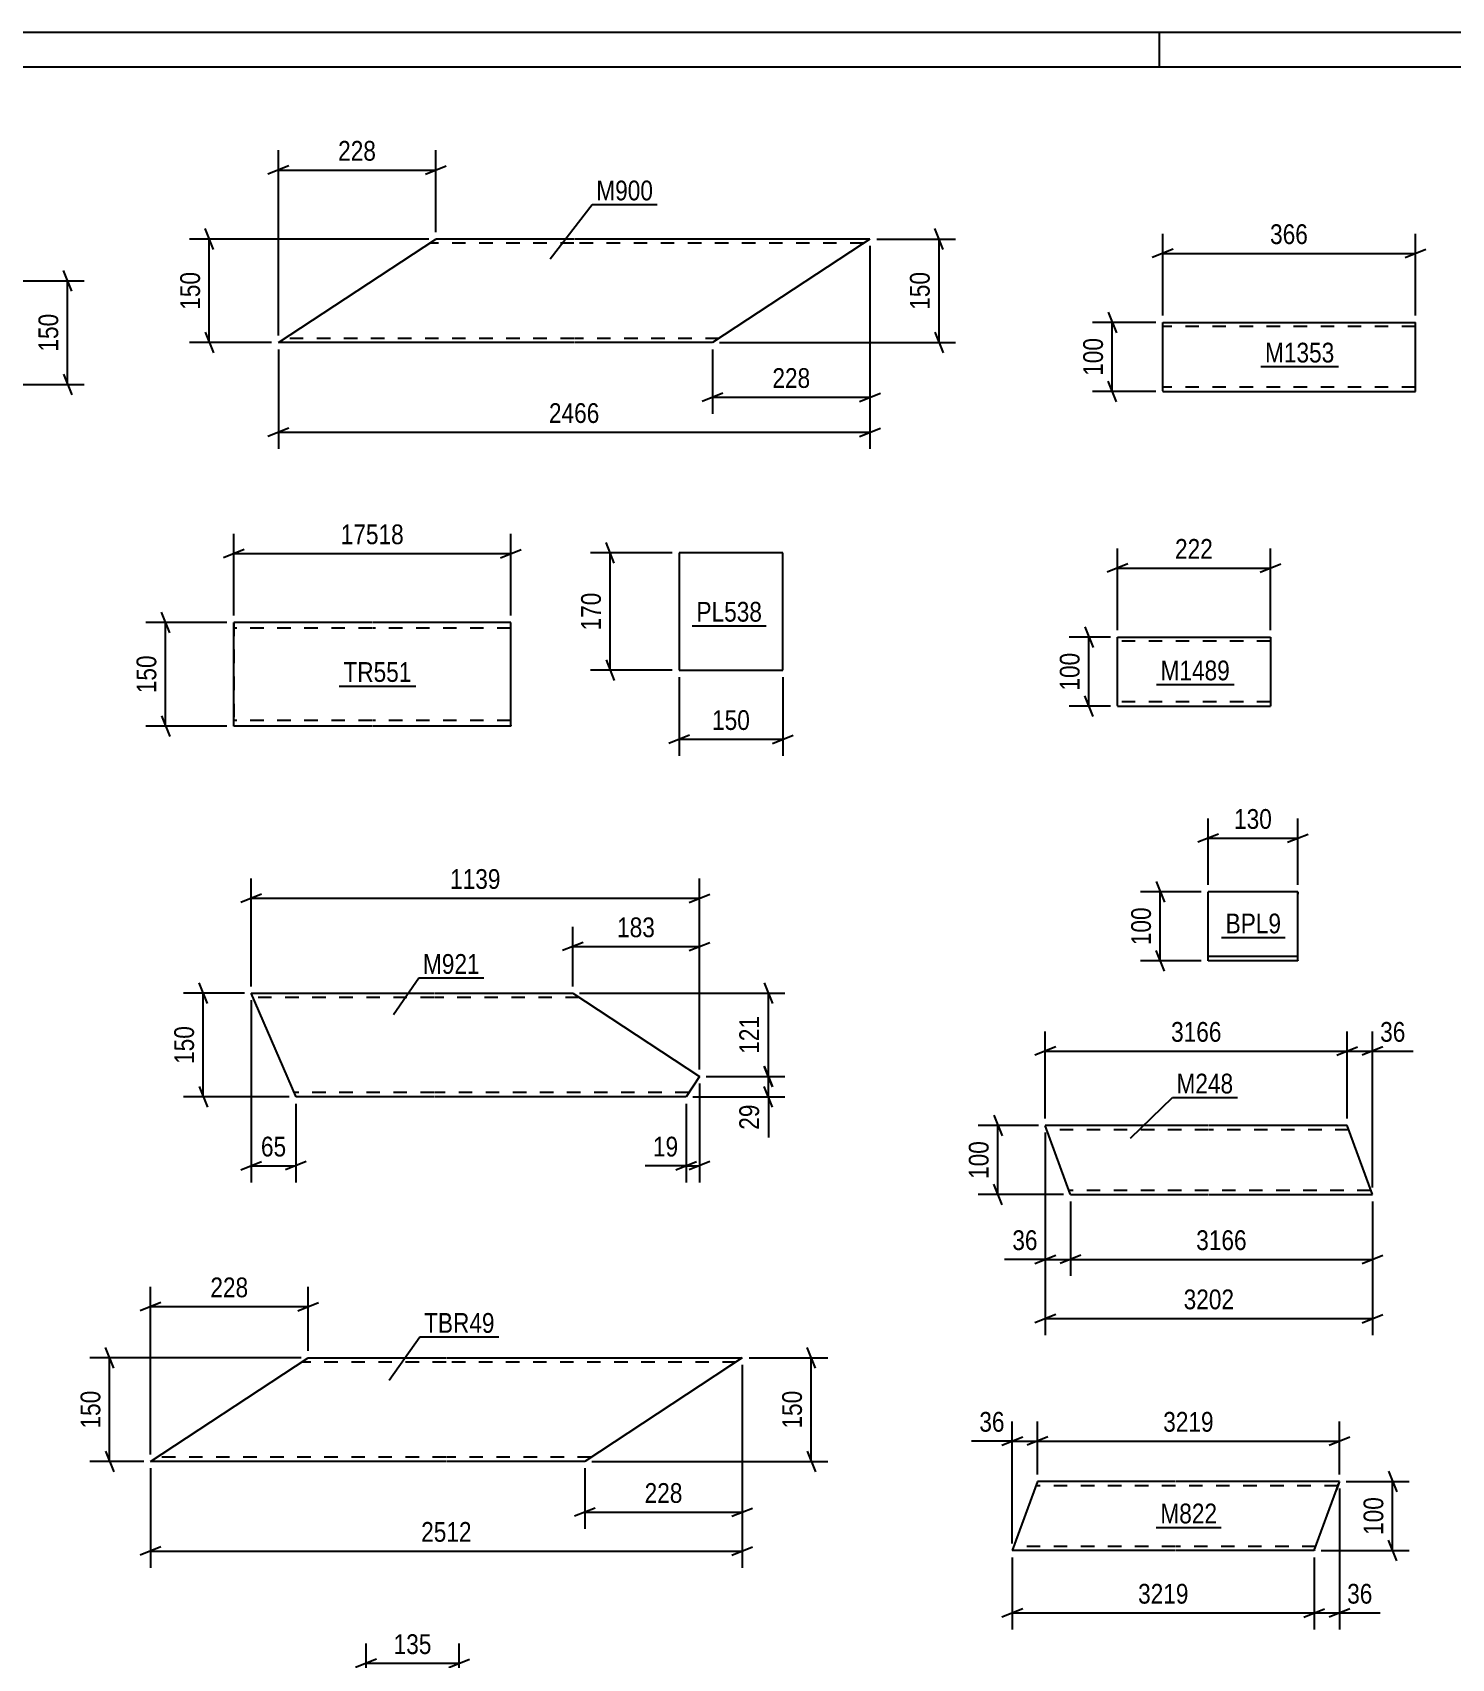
# Model space of a CAD drawing. Header units: millimetres. Extents: x 0 to 594, y 0 to 420.
# Drawn here: x 220.7 to 426.3, y 184.4 to 420 of the extents above; entities that cross this region are included whole.
import ezdxf

# ---------------------------------------------------------------- set-up
doc = ezdxf.new("R2010")
doc.units = ezdxf.units.MM
doc.linetypes.add('DXK_LINE_DOT2', pattern=[3.9198, 1.9599, -1.9599])
doc.styles.add('Arial Narrow', font='ARIALN.TTF', dxfattribs={"height": 0.2})

# ---------------------------------------------------------------- blocks, each defined once
blk = doc.blocks.new('Unknown-570384979-1132')
at = {"color": 5, "linetype": 'Continuous'}
for p, q in [((594, 420), (0, 420)), ((384, 415), (384, 420)), ((589, 415), (5, 415))]:
    blk.add_line(p, q, dxfattribs=at)
blk = doc.blocks.new('Part-570384979-22081 - 22080')
at = {"color": 2, "linetype": 'Continuous'}
for p, q in [((371.07, 251.72), (367.46, 261.63)), ((391.1, 261.63), (367.46, 261.63)), ((411.2, 261.63), (391.2, 261.63)), ((414.84, 251.63), (411.2, 261.63)), ((371.1, 251.63), (371.07, 251.72)), ((371.1, 251.63), (391.1, 251.63)), ((391.2, 251.63), (414.84, 251.63))]:
    blk.add_line(p, q, dxfattribs=at)
at = {"color": 7, "linetype": 'DXK_LINE_DOT2'}
for p, q in [((391.1, 261.03), (367.68, 261.03)), ((411.42, 261.03), (391.2, 261.03)), ((391.1, 252.23), (370.88, 252.23)), ((414.62, 252.23), (391.2, 252.23))]:
    blk.add_line(p, q, dxfattribs=at)
blk = doc.blocks.new('Part-570384979-17023 - 17022')
at = {"color": 2, "linetype": 'Continuous'}
for p, q in [((237.84, 212.97), (258.82, 226.77)), ((258.82, 226.77), (260.65, 227.97)), ((260.65, 227.97), (280.65, 227.97)), ((280.75, 227.97), (323.55, 227.97)), ((321.73, 226.77), (300.75, 212.97)), ((323.55, 227.97), (321.73, 226.77)), ((280.65, 212.97), (237.84, 212.97)), ((300.75, 212.97), (280.75, 212.97))]:
    blk.add_line(p, q, dxfattribs=at)
at = {"color": 7, "linetype": 'DXK_LINE_DOT2'}
for p, q in [((280.65, 227.37), (259.74, 227.37)), ((322.64, 227.37), (280.75, 227.37)), ((323.41, 227.88), (321.73, 226.77)), ((238.76, 213.57), (238.83, 213.61)), ((280.65, 213.57), (238.76, 213.57)), ((301.66, 213.57), (280.75, 213.57)), ((301.66, 213.57), (301.73, 213.61))]:
    blk.add_line(p, q, dxfattribs=at)
blk = doc.blocks.new('Part-570384979-22271 - 22270')
at = {"color": 2, "linetype": 'Continuous'}
for p, q in [((366.32, 210.05), (362.68, 200.05)), ((386.32, 210.05), (366.32, 210.05)), ((410.06, 210.05), (386.42, 210.05)), ((410.03, 209.96), (409.63, 208.85)), ((410.06, 210.05), (410.03, 209.96)), ((406.42, 200.05), (409.63, 208.85)), ((386.32, 200.05), (362.68, 200.05)), ((406.42, 200.05), (386.42, 200.05))]:
    blk.add_line(p, q, dxfattribs=at)
at = {"color": 7, "linetype": 'DXK_LINE_DOT2'}
for p, q in [((409.63, 208.85), (409.94, 209.7)), ((386.32, 209.45), (366.11, 209.45)), ((409.84, 209.45), (386.42, 209.45)), ((386.32, 200.65), (362.9, 200.65)), ((406.64, 200.65), (386.42, 200.65)), ((406.46, 200.14), (406.42, 200.05))]:
    blk.add_line(p, q, dxfattribs=at)
blk = doc.blocks.new('Part-570384979-17468 - 17467')
at = {"color": 2, "linetype": 'Continuous'}
for p, q in [((249.91, 319.51), (249.91, 334.51)), ((249.91, 334.51), (249.91, 334.51)), ((269.91, 334.51), (249.91, 334.51)), ((290.01, 334.51), (270.01, 334.51)), ((290.01, 319.51), (290.01, 334.51)), ((249.91, 319.51), (249.91, 319.51)), ((269.91, 319.51), (249.91, 319.51)), ((290.01, 319.51), (270.01, 319.51))]:
    blk.add_line(p, q, dxfattribs=at)
at = {"color": 7, "linetype": 'DXK_LINE_DOT2'}
for p, q in [((249.91, 334.51), (249.91, 319.51)), ((249.91, 334.51), (249.91, 334.51)), ((269.91, 333.71), (249.91, 333.71)), ((290.01, 333.71), (270.01, 333.71)), ((269.91, 320.31), (249.91, 320.31)), ((249.91, 319.51), (249.91, 319.51)), ((290.01, 320.31), (270.01, 320.31)), ((290.01, 319.63), (290.01, 319.51))]:
    blk.add_line(p, q, dxfattribs=at)
blk = doc.blocks.new('Part-570384979-17082 - 17081')
at = {"color": 2, "linetype": 'Continuous'}
for p, q in [((256.35, 375.08), (279.16, 390.08)), ((299.16, 390.08), (279.16, 390.08)), ((342.06, 390.08), (299.26, 390.08)), ((340.93, 389.34), (319.26, 375.08)), ((342.06, 390.08), (340.93, 389.34)), ((299.16, 375.08), (256.35, 375.08)), ((319.26, 375.08), (299.26, 375.08))]:
    blk.add_line(p, q, dxfattribs=at)
at = {"color": 7, "linetype": 'DXK_LINE_DOT2'}
for p, q in [((299.16, 389.48), (278.24, 389.48)), ((341.15, 389.48), (299.26, 389.48)), ((257.26, 375.68), (257.33, 375.72)), ((299.16, 375.68), (257.26, 375.68)), ((320.17, 375.68), (299.26, 375.68))]:
    blk.add_line(p, q, dxfattribs=at)
blk = doc.blocks.new('Part-570384979-17199 - 17198')
at = {"color": 2, "linetype": 'Continuous'}
for p, q in [((258.86, 265.89), (252.43, 280.8)), ((252.43, 280.8), (278.9, 280.8)), ((279, 280.8), (299, 280.8)), ((299, 280.8), (317.34, 268.74)), ((317.34, 268.74), (315.41, 265.8)), ((258.9, 265.8), (258.86, 265.89)), ((278.9, 265.8), (258.9, 265.8)), ((315.41, 265.8), (279, 265.8))]:
    blk.add_line(p, q, dxfattribs=at)
at = {"color": 7, "linetype": 'DXK_LINE_DOT2'}
for p, q in [((278.9, 280.2), (252.69, 280.2)), ((299.91, 280.2), (279, 280.2)), ((258.64, 266.4), (258.62, 266.45)), ((278.9, 266.4), (258.64, 266.4)), ((315.8, 266.4), (279, 266.4))]:
    blk.add_line(p, q, dxfattribs=at)
blk = doc.blocks.new('Part-570384979-17234 - 17233')
at = {"color": 2, "linetype": 'Continuous'}
for p, q in [((314.42, 344.6), (314.42, 327.6)), ((329.42, 344.6), (314.42, 344.6)), ((329.42, 327.6), (329.42, 344.6)), ((314.42, 327.6), (329.42, 327.6))]:
    blk.add_line(p, q, dxfattribs=at)
blk = doc.blocks.new('Part-570384979-17284 - 17283')
at = {"color": 2, "linetype": 'Continuous'}
for p, q in [((384.46, 368.1), (384.46, 378)), ((384.46, 378), (421.07, 378)), ((421.07, 368), (421.07, 378)), ((384.46, 368.1), (384.46, 368)), ((384.46, 368), (421.07, 368))]:
    blk.add_line(p, q, dxfattribs=at)
at = {"color": 7, "linetype": 'DXK_LINE_DOT2'}
for p, q in [((421.07, 377.4), (384.46, 377.4)), ((384.46, 368.6), (384.46, 368.65)), ((421.07, 368.6), (384.46, 368.6)), ((421.07, 368.6), (421.07, 368.65))]:
    blk.add_line(p, q, dxfattribs=at)
blk = doc.blocks.new('Part-570384979-17393 - 17392')
at = {"color": 2, "linetype": 'Continuous'}
for p, q in [((377.9, 322.49), (377.9, 332.4)), ((377.9, 332.4), (400.08, 332.4)), ((400.08, 332.4), (400.08, 322.4)), ((377.9, 322.49), (377.9, 322.4)), ((377.9, 322.4), (400.08, 322.4))]:
    blk.add_line(p, q, dxfattribs=at)
at = {"color": 7, "linetype": 'DXK_LINE_DOT2'}
for p, q in [((400.08, 332.31), (400.08, 332.4)), ((400.08, 331.8), (377.9, 331.8)), ((377.9, 323), (377.9, 323.04)), ((400.08, 323), (377.9, 323)), ((400.08, 323), (400.08, 323.04))]:
    blk.add_line(p, q, dxfattribs=at)
blk = doc.blocks.new('Part-570384979-17420 - 17419')
at = {"color": 2, "linetype": 'Continuous'}
for p, q in [((404.04, 295.5), (391.04, 295.5)), ((391.04, 285.55), (391.04, 295.5)), ((404.04, 285.55), (404.04, 295.5)), ((404.04, 286.1), (391.04, 286.1)), ((391.04, 285.5), (391.04, 285.55)), ((404.04, 285.5), (391.04, 285.5)), ((404.04, 285.55), (404.04, 285.5))]:
    blk.add_line(p, q, dxfattribs=at)
at = {"color": 7, "linetype": 'DXK_LINE_DOT2'}
for p, q in [((404.04, 295.5), (404.04, 295.16)), ((391.04, 285.5), (391.04, 285.55)), ((404.04, 285.5), (404.04, 285.55))]:
    blk.add_line(p, q, dxfattribs=at)
blk = doc.blocks.new('StraightDimension-570384979-17718 - 17062')
at = {"color": 7, "linetype": 'Continuous'}
for p, q in [((216.81, 384.01), (228.21, 384.01)), ((226.41, 382.51), (225.21, 385.51)), ((225.81, 369.01), (225.81, 384.01)), ((225.21, 370.51), (226.41, 367.51)), ((194.01, 369.01), (228.21, 369.01))]:
    blk.add_line(p, q, dxfattribs=at)
at = {"color": 0}
blk.add_wipeout([(225.06, 379.85), (220.86, 379.85), (220.86, 373.17), (225.06, 373.17)], dxfattribs=at)
at = {"color": 3, "style": 'Arial Narrow'}
blk.add_text('150', height=2.863, rotation=90.0002, dxfattribs=at).set_placement((224.46, 373.77))
blk = doc.blocks.new('StraightDimension-570384979-22102 - 22080')
at = {"color": 7, "linetype": 'Continuous'}
for p, q in [((411.2, 262.63), (411.2, 275.27)), ((414.84, 252.63), (414.84, 275.27)), ((409.7, 271.82), (412.7, 273.02)), ((411.2, 272.42), (414.84, 272.42)), ((416.34, 273.02), (413.34, 271.82))]:
    blk.add_line(p, q, dxfattribs=at)
at = {"color": 0}
blk.add_wipeout([(420.22, 273.17), (420.22, 277.37), (415.37, 277.37), (415.37, 273.17)], dxfattribs=at)
at = {"color": 7, "linetype": 'Continuous'}
blk.add_line((414.84, 272.42), (420.75, 272.42), dxfattribs=at)
blk.add_line((414.84, 272.42), (420.75, 272.42), dxfattribs=at)
at = {"color": 3, "style": 'Arial Narrow'}
blk.add_text('36', height=2.863, dxfattribs=at).set_placement((415.97, 273.77))
blk = doc.blocks.new('StraightDimension-570384979-22103 - 22080')
at = {"color": 7, "linetype": 'Continuous'}
for p, q in [((367.46, 262.63), (367.46, 275.27)), ((411.2, 262.63), (411.2, 275.27)), ((368.96, 273.02), (365.96, 271.82)), ((367.46, 272.42), (411.2, 272.42)), ((409.7, 271.82), (412.7, 273.02))]:
    blk.add_line(p, q, dxfattribs=at)
at = {"color": 0}
blk.add_wipeout([(393.59, 273.17), (393.59, 277.37), (385.08, 277.37), (385.08, 273.17)], dxfattribs=at)
at = {"color": 3, "style": 'Arial Narrow'}
blk.add_text('3166', height=2.863, dxfattribs=at).set_placement((385.68, 273.77))
blk = doc.blocks.new('StraightDimension-570384979-22162 - 22080')
at = {"color": 7, "linetype": 'Continuous'}
for p, q in [((371.1, 250.63), (371.1, 239.84)), ((414.84, 250.63), (414.84, 239.84)), ((372.6, 242.84), (369.6, 241.64)), ((413.34, 241.64), (416.34, 242.84)), ((371.1, 242.24), (414.84, 242.24))]:
    blk.add_line(p, q, dxfattribs=at)
at = {"color": 0}
blk.add_wipeout([(397.23, 242.99), (397.23, 247.19), (388.72, 247.19), (388.72, 242.99)], dxfattribs=at)
at = {"color": 3, "style": 'Arial Narrow'}
blk.add_text('3166', height=2.863, dxfattribs=at).set_placement((389.32, 243.59))
blk = doc.blocks.new('StraightDimension-570384979-22163 - 22080')
at = {"color": 7, "linetype": 'Continuous'}
for p, q in [((367.46, 260.63), (367.46, 239.84)), ((371.1, 250.63), (371.1, 239.84)), ((365.96, 241.64), (368.96, 242.84)), ((372.6, 242.84), (369.6, 241.64)), ((367.46, 242.24), (371.1, 242.24))]:
    blk.add_line(p, q, dxfattribs=at)
at = {"color": 0}
blk.add_wipeout([(366.94, 242.99), (366.94, 247.19), (362.08, 247.19), (362.08, 242.99)], dxfattribs=at)
at = {"color": 7, "linetype": 'Continuous'}
blk.add_line((367.46, 242.24), (361.56, 242.24), dxfattribs=at)
blk.add_line((367.46, 242.24), (361.56, 242.24), dxfattribs=at)
at = {"color": 3, "style": 'Arial Narrow'}
blk.add_text('36', height=2.863, dxfattribs=at).set_placement((362.68, 243.59))
blk = doc.blocks.new('StraightDimension-570384979-22197 - 22080')
at = {"color": 7, "linetype": 'Continuous'}
for p, q in [((367.46, 260.63), (367.46, 231.26)), ((414.84, 250.63), (414.84, 231.26)), ((368.96, 234.26), (365.96, 233.06)), ((367.46, 233.66), (414.84, 233.66)), ((413.34, 233.06), (416.34, 234.26))]:
    blk.add_line(p, q, dxfattribs=at)
at = {"color": 0}
blk.add_wipeout([(395.41, 234.41), (395.41, 238.61), (386.9, 238.61), (386.9, 234.41)], dxfattribs=at)
at = {"color": 3, "style": 'Arial Narrow'}
blk.add_text('3202', height=2.863, dxfattribs=at).set_placement((387.5, 235.01))
blk = doc.blocks.new('StraightDimension-570384979-22208 - 22080')
at = {"color": 7, "linetype": 'Continuous'}
for p, q in [((366.46, 261.63), (357.74, 261.63)), ((359.99, 263.13), (361.19, 260.13)), ((360.59, 251.63), (360.59, 261.63)), ((361.19, 250.13), (359.99, 253.13)), ((370.1, 251.63), (357.74, 251.63))]:
    blk.add_line(p, q, dxfattribs=at)
at = {"color": 0}
blk.add_wipeout([(359.84, 259.97), (355.64, 259.97), (355.64, 253.29), (359.84, 253.29)], dxfattribs=at)
at = {"color": 3, "style": 'Arial Narrow'}
blk.add_text('100', height=2.863, rotation=90.0002, dxfattribs=at).set_placement((359.24, 253.89))
blk = doc.blocks.new('StraightDimension-570384979-17592 - 17022')
at = {"color": 7, "linetype": 'Continuous'}
for p, q in [((334.15, 226.47), (332.95, 229.47)), ((324.55, 227.97), (335.95, 227.97)), ((333.55, 212.97), (333.55, 227.97)), ((332.95, 214.47), (334.15, 211.47)), ((301.75, 212.97), (335.95, 212.97))]:
    blk.add_line(p, q, dxfattribs=at)
at = {"color": 0}
blk.add_wipeout([(332.8, 223.81), (328.6, 223.81), (328.6, 217.13), (332.8, 217.13)], dxfattribs=at)
at = {"color": 3, "style": 'Arial Narrow'}
blk.add_text('150', height=2.863, rotation=90.0002, dxfattribs=at).set_placement((332.2, 217.73))
blk = doc.blocks.new('StraightDimension-570384979-17584 - 17022')
at = {"color": 7, "linetype": 'Continuous'}
for p, q in [((323.55, 226.97), (323.55, 203.21)), ((300.75, 211.97), (300.75, 203.21)), ((302.25, 206.21), (299.25, 205.01)), ((300.75, 205.61), (323.55, 205.61)), ((322.05, 205.01), (325.05, 206.21))]:
    blk.add_line(p, q, dxfattribs=at)
at = {"color": 0}
blk.add_wipeout([(315.49, 206.36), (315.49, 210.56), (308.81, 210.56), (308.81, 206.36)], dxfattribs=at)
at = {"color": 3, "style": 'Arial Narrow'}
blk.add_text('228', height=2.863, dxfattribs=at).set_placement((309.41, 206.96))
blk = doc.blocks.new('StraightDimension-570384979-17604 - 17022')
at = {"color": 7, "linetype": 'Continuous'}
for p, q in [((323.55, 226.97), (323.55, 197.57)), ((237.84, 211.97), (237.84, 197.57)), ((239.34, 200.57), (236.34, 199.37)), ((322.05, 199.37), (325.05, 200.57)), ((237.84, 199.97), (323.55, 199.97))]:
    blk.add_line(p, q, dxfattribs=at)
at = {"color": 0}
blk.add_wipeout([(284.96, 200.72), (284.96, 204.92), (276.44, 204.92), (276.44, 200.72)], dxfattribs=at)
at = {"color": 3, "style": 'Arial Narrow'}
blk.add_text('2512', height=2.863, dxfattribs=at).set_placement((277.04, 201.32))
blk = doc.blocks.new('StraightDimension-570384979-17588 - 17022')
at = {"color": 7, "linetype": 'Continuous'}
for p, q in [((237.84, 213.97), (237.84, 238.25)), ((260.65, 228.97), (260.65, 238.25)), ((239.34, 236), (236.34, 234.8)), ((259.15, 234.8), (262.15, 236)), ((237.84, 235.4), (260.65, 235.4))]:
    blk.add_line(p, q, dxfattribs=at)
at = {"color": 0}
blk.add_wipeout([(252.59, 236.15), (252.59, 240.35), (245.9, 240.35), (245.9, 236.15)], dxfattribs=at)
at = {"color": 3, "style": 'Arial Narrow'}
blk.add_text('228', height=2.863, dxfattribs=at).set_placement((246.5, 236.75))
blk = doc.blocks.new('StraightDimension-570384979-17598 - 17022')
at = {"color": 7, "linetype": 'Continuous'}
for p, q in [((232.51, 226.47), (231.31, 229.47)), ((259.65, 227.97), (229.06, 227.97)), ((231.91, 212.97), (231.91, 227.97)), ((231.31, 214.47), (232.51, 211.47)), ((236.84, 212.97), (229.06, 212.97))]:
    blk.add_line(p, q, dxfattribs=at)
at = {"color": 0}
blk.add_wipeout([(231.16, 223.81), (226.96, 223.81), (226.96, 217.13), (231.16, 217.13)], dxfattribs=at)
at = {"color": 3, "style": 'Arial Narrow'}
blk.add_text('150', height=2.863, rotation=90.0002, dxfattribs=at).set_placement((230.56, 217.73))
blk = doc.blocks.new('StraightDimension-570384979-22324 - 22270')
at = {"color": 7, "linetype": 'Continuous'}
for p, q in [((362.68, 201.05), (362.68, 218.77)), ((366.32, 211.05), (366.32, 218.77)), ((361.18, 215.32), (364.18, 216.52)), ((362.68, 215.92), (366.32, 215.92)), ((367.82, 216.52), (364.82, 215.32))]:
    blk.add_line(p, q, dxfattribs=at)
at = {"color": 0}
blk.add_wipeout([(362.16, 216.67), (362.16, 220.87), (357.3, 220.87), (357.3, 216.67)], dxfattribs=at)
at = {"color": 7, "linetype": 'Continuous'}
blk.add_line((362.68, 215.92), (356.78, 215.92), dxfattribs=at)
blk.add_line((362.68, 215.92), (356.78, 215.92), dxfattribs=at)
at = {"color": 3, "style": 'Arial Narrow'}
blk.add_text('36', height=2.863, dxfattribs=at).set_placement((357.9, 217.27))
blk = doc.blocks.new('StraightDimension-570384979-22323 - 22270')
at = {"color": 7, "linetype": 'Continuous'}
for p, q in [((366.32, 211.05), (366.32, 218.77)), ((410.06, 211.05), (410.06, 218.77)), ((367.82, 216.52), (364.82, 215.32)), ((366.32, 215.92), (410.06, 215.92)), ((408.56, 215.32), (411.56, 216.52))]:
    blk.add_line(p, q, dxfattribs=at)
at = {"color": 0}
blk.add_wipeout([(392.45, 216.67), (392.45, 220.87), (383.94, 220.87), (383.94, 216.67)], dxfattribs=at)
at = {"color": 3, "style": 'Arial Narrow'}
blk.add_text('3219', height=2.863, dxfattribs=at).set_placement((384.54, 217.27))
blk = doc.blocks.new('StraightDimension-570384979-22406 - 22270')
at = {"color": 7, "linetype": 'Continuous'}
for p, q in [((362.68, 199.05), (362.68, 188.61)), ((406.42, 199.05), (406.42, 188.61)), ((364.18, 191.61), (361.18, 190.41)), ((362.68, 191.01), (406.42, 191.01)), ((404.92, 190.41), (407.92, 191.61))]:
    blk.add_line(p, q, dxfattribs=at)
at = {"color": 0}
blk.add_wipeout([(388.81, 191.76), (388.81, 195.96), (380.3, 195.96), (380.3, 191.76)], dxfattribs=at)
at = {"color": 3, "style": 'Arial Narrow'}
blk.add_text('3219', height=2.863, dxfattribs=at).set_placement((380.9, 192.36))
blk = doc.blocks.new('StraightDimension-570384979-22374 - 22270')
at = {"color": 7, "linetype": 'Continuous'}
for p, q in [((411.06, 210.05), (420.17, 210.05)), ((417.17, 211.55), (418.37, 208.55)), ((417.77, 200.05), (417.77, 210.05)), ((418.37, 198.55), (417.17, 201.55)), ((407.42, 200.05), (420.17, 200.05))]:
    blk.add_line(p, q, dxfattribs=at)
at = {"color": 0}
blk.add_wipeout([(417.02, 208.39), (412.82, 208.39), (412.82, 201.71), (417.02, 201.71)], dxfattribs=at)
at = {"color": 3, "style": 'Arial Narrow'}
blk.add_text('100', height=2.863, rotation=90.0002, dxfattribs=at).set_placement((416.42, 202.31))
blk = doc.blocks.new('StraightDimension-570384979-22405 - 22270')
at = {"color": 7, "linetype": 'Continuous'}
for p, q in [((410.06, 209.05), (410.06, 188.61)), ((406.42, 199.05), (406.42, 188.61)), ((404.92, 190.41), (407.92, 191.61)), ((406.42, 191.01), (410.06, 191.01)), ((411.56, 191.61), (408.56, 190.41))]:
    blk.add_line(p, q, dxfattribs=at)
at = {"color": 0}
blk.add_wipeout([(415.44, 191.76), (415.44, 195.96), (410.59, 195.96), (410.59, 191.76)], dxfattribs=at)
at = {"color": 7, "linetype": 'Continuous'}
blk.add_line((410.06, 191.01), (415.97, 191.01), dxfattribs=at)
blk.add_line((410.06, 191.01), (415.97, 191.01), dxfattribs=at)
at = {"color": 3, "style": 'Arial Narrow'}
blk.add_text('36', height=2.863, dxfattribs=at).set_placement((411.19, 192.36))
blk = doc.blocks.new('StraightDimension-570384979-20616 - 17467')
at = {"color": 7, "linetype": 'Continuous'}
for p, q in [((240.62, 333.01), (239.42, 336.01)), ((248.91, 334.51), (237.17, 334.51)), ((240.02, 319.51), (240.02, 334.51)), ((239.42, 321.01), (240.62, 318.01)), ((248.91, 319.51), (237.17, 319.51))]:
    blk.add_line(p, q, dxfattribs=at)
at = {"color": 0}
blk.add_wipeout([(239.27, 330.36), (235.07, 330.36), (235.07, 323.67), (239.27, 323.67)], dxfattribs=at)
at = {"color": 3, "style": 'Arial Narrow'}
blk.add_text('150', height=2.863, rotation=90.0002, dxfattribs=at).set_placement((238.67, 324.27))
blk = doc.blocks.new('StraightDimension-570384979-18094 - 17467')
at = {"color": 7, "linetype": 'Continuous'}
for p, q in [((249.91, 335.51), (249.91, 347.36)), ((290.01, 335.51), (290.01, 347.36)), ((251.41, 345.11), (248.41, 343.91)), ((249.91, 344.51), (290.01, 344.51)), ((288.51, 343.91), (291.51, 345.11))]:
    blk.add_line(p, q, dxfattribs=at)
at = {"color": 0}
blk.add_wipeout([(275.13, 345.26), (275.13, 349.46), (264.79, 349.46), (264.79, 345.26)], dxfattribs=at)
at = {"color": 3, "style": 'Arial Narrow'}
blk.add_text('17518', height=2.863, dxfattribs=at).set_placement((265.39, 345.86))
blk = doc.blocks.new('StraightDimension-570384979-17772 - 17081')
at = {"color": 7, "linetype": 'Continuous'}
for p, q in [((246.95, 388.58), (245.75, 391.58)), ((278.16, 390.08), (243.5, 390.08)), ((246.35, 375.08), (246.35, 390.08)), ((255.35, 375.08), (243.5, 375.08)), ((245.75, 376.58), (246.95, 373.58))]:
    blk.add_line(p, q, dxfattribs=at)
at = {"color": 0}
blk.add_wipeout([(245.6, 385.92), (241.4, 385.92), (241.4, 379.23), (245.6, 379.23)], dxfattribs=at)
at = {"color": 3, "style": 'Arial Narrow'}
blk.add_text('150', height=2.863, rotation=90.0002, dxfattribs=at).set_placement((245, 379.83))
blk = doc.blocks.new('StraightDimension-570384979-17778 - 17081')
at = {"color": 7, "linetype": 'Continuous'}
for p, q in [((342.06, 389.08), (342.06, 359.68)), ((256.35, 374.08), (256.35, 359.68)), ((257.85, 362.68), (254.85, 361.48)), ((256.35, 362.08), (342.06, 362.08)), ((340.56, 361.48), (343.56, 362.68))]:
    blk.add_line(p, q, dxfattribs=at)
at = {"color": 0}
blk.add_wipeout([(303.46, 362.83), (303.46, 367.03), (294.95, 367.03), (294.95, 362.83)], dxfattribs=at)
at = {"color": 3, "style": 'Arial Narrow'}
blk.add_text('2466', height=2.863, dxfattribs=at).set_placement((295.55, 363.43))
blk = doc.blocks.new('StraightDimension-570384979-17762 - 17081')
at = {"color": 7, "linetype": 'Continuous'}
for p, q in [((256.35, 376.08), (256.35, 402.93)), ((279.16, 391.08), (279.16, 402.93)), ((257.85, 400.68), (254.85, 399.48)), ((277.66, 399.48), (280.66, 400.68)), ((256.35, 400.08), (279.16, 400.08))]:
    blk.add_line(p, q, dxfattribs=at)
at = {"color": 0}
blk.add_wipeout([(271.1, 400.83), (271.1, 405.03), (264.41, 405.03), (264.41, 400.83)], dxfattribs=at)
at = {"color": 3, "style": 'Arial Narrow'}
blk.add_text('228', height=2.863, dxfattribs=at).set_placement((265.01, 401.43))
blk = doc.blocks.new('StraightDimension-570384979-17766 - 17081')
at = {"color": 7, "linetype": 'Continuous'}
for p, q in [((352.66, 388.58), (351.46, 391.58)), ((343.06, 390.08), (354.46, 390.08)), ((352.06, 375.08), (352.06, 390.08)), ((320.26, 375.08), (354.46, 375.08)), ((351.46, 376.58), (352.66, 373.58))]:
    blk.add_line(p, q, dxfattribs=at)
at = {"color": 0}
blk.add_wipeout([(351.31, 385.92), (347.11, 385.92), (347.11, 379.23), (351.31, 379.23)], dxfattribs=at)
at = {"color": 3, "style": 'Arial Narrow'}
blk.add_text('150', height=2.863, rotation=90.0002, dxfattribs=at).set_placement((350.71, 379.83))
blk = doc.blocks.new('StraightDimension-570384979-17758 - 17081')
at = {"color": 7, "linetype": 'Continuous'}
for p, q in [((342.06, 389.08), (342.06, 364.76)), ((319.26, 374.08), (319.26, 364.76)), ((320.76, 367.76), (317.76, 366.56)), ((340.56, 366.56), (343.56, 367.76)), ((319.26, 367.16), (342.06, 367.16))]:
    blk.add_line(p, q, dxfattribs=at)
at = {"color": 0}
blk.add_wipeout([(334, 367.91), (334, 372.11), (327.32, 372.11), (327.32, 367.91)], dxfattribs=at)
at = {"color": 3, "style": 'Arial Narrow'}
blk.add_text('228', height=2.863, dxfattribs=at).set_placement((327.92, 368.51))
blk = doc.blocks.new('StraightDimension-570384979-17940 - 17198')
at = {"color": 7, "linetype": 'Continuous'}
for p, q in [((251.43, 280.8), (242.63, 280.8)), ((246.08, 279.3), (244.88, 282.3)), ((245.48, 265.8), (245.48, 280.8)), ((244.88, 267.3), (246.08, 264.3)), ((257.9, 265.8), (242.63, 265.8))]:
    blk.add_line(p, q, dxfattribs=at)
at = {"color": 0}
blk.add_wipeout([(244.73, 276.64), (240.53, 276.64), (240.53, 269.96), (244.73, 269.96)], dxfattribs=at)
at = {"color": 3, "style": 'Arial Narrow'}
blk.add_text('150', height=2.863, rotation=90.0002, dxfattribs=at).set_placement((244.13, 270.56))
blk = doc.blocks.new('StraightDimension-570384979-17932 - 17198')
at = {"color": 7, "linetype": 'Continuous'}
for p, q in [((300, 280.8), (329.74, 280.8)), ((326.74, 282.3), (327.94, 279.3)), ((327.34, 268.74), (327.34, 280.8)), ((318.34, 268.74), (329.74, 268.74)), ((327.94, 267.24), (326.74, 270.24))]:
    blk.add_line(p, q, dxfattribs=at)
at = {"color": 0}
blk.add_wipeout([(326.59, 278.11), (322.39, 278.11), (322.39, 271.43), (326.59, 271.43)], dxfattribs=at)
at = {"color": 3, "style": 'Arial Narrow'}
blk.add_text('121', height=2.863, rotation=90.0002, dxfattribs=at).set_placement((325.99, 272.03))
blk = doc.blocks.new('StraightDimension-570384979-17924 - 17198')
at = {"color": 7, "linetype": 'Continuous'}
for p, q in [((252.43, 279.8), (252.43, 253.4)), ((258.9, 264.8), (258.9, 253.4)), ((250.93, 255.2), (253.93, 256.4)), ((252.43, 255.8), (258.9, 255.8)), ((260.4, 256.4), (257.4, 255.2))]:
    blk.add_line(p, q, dxfattribs=at)
at = {"color": 0}
blk.add_wipeout([(258.09, 256.55), (258.09, 260.75), (253.23, 260.75), (253.23, 256.55)], dxfattribs=at)
at = {"color": 3, "style": 'Arial Narrow'}
blk.add_text('65', height=2.863, dxfattribs=at).set_placement((253.83, 257.15))
blk = doc.blocks.new('StraightDimension-570384979-17928 - 17198')
at = {"color": 7, "linetype": 'Continuous'}
for p, q in [((299, 281.8), (299, 290.42)), ((317.34, 269.74), (317.34, 290.42)), ((300.5, 288.17), (297.5, 286.97)), ((299, 287.57), (317.34, 287.57)), ((315.84, 286.97), (318.84, 288.17))]:
    blk.add_line(p, q, dxfattribs=at)
at = {"color": 0}
blk.add_wipeout([(311.51, 288.32), (311.51, 292.52), (304.82, 292.52), (304.82, 288.32)], dxfattribs=at)
at = {"color": 3, "style": 'Arial Narrow'}
blk.add_text('183', height=2.863, dxfattribs=at).set_placement((305.42, 288.92))
blk = doc.blocks.new('StraightDimension-570384979-17920 - 17198')
at = {"color": 7, "linetype": 'Continuous'}
for p, q in [((317.34, 267.74), (317.34, 253.4)), ((315.41, 264.8), (315.41, 253.4)), ((313.91, 255.2), (316.91, 256.4)), ((315.41, 255.8), (317.34, 255.8)), ((318.84, 256.4), (315.84, 255.2))]:
    blk.add_line(p, q, dxfattribs=at)
at = {"color": 0}
blk.add_wipeout([(314.88, 256.55), (314.88, 260.75), (310.02, 260.75), (310.02, 256.55)], dxfattribs=at)
at = {"color": 7, "linetype": 'Continuous'}
blk.add_line((315.41, 255.8), (309.5, 255.8), dxfattribs=at)
blk.add_line((315.41, 255.8), (309.5, 255.8), dxfattribs=at)
at = {"color": 3, "style": 'Arial Narrow'}
blk.add_text('19', height=2.863, dxfattribs=at).set_placement((310.62, 257.15))
blk = doc.blocks.new('StraightDimension-570384979-17933 - 17198')
at = {"color": 7, "linetype": 'Continuous'}
for p, q in [((318.34, 268.74), (329.74, 268.74)), ((326.74, 270.24), (327.94, 267.24)), ((327.34, 265.8), (327.34, 268.74)), ((327.94, 264.3), (326.74, 267.3)), ((316.41, 265.8), (329.74, 265.8))]:
    blk.add_line(p, q, dxfattribs=at)
at = {"color": 0}
blk.add_wipeout([(326.59, 265.28), (322.39, 265.28), (322.39, 260.42), (326.59, 260.42)], dxfattribs=at)
at = {"color": 7, "linetype": 'Continuous'}
blk.add_line((327.34, 265.8), (327.34, 259.89), dxfattribs=at)
blk.add_line((327.34, 265.8), (327.34, 259.89), dxfattribs=at)
at = {"color": 3, "style": 'Arial Narrow'}
blk.add_text('29', height=2.863, rotation=90.0002, dxfattribs=at).set_placement((325.99, 261.02))
blk = doc.blocks.new('StraightDimension-570384979-17946 - 17198')
at = {"color": 7, "linetype": 'Continuous'}
for p, q in [((252.43, 281.8), (252.43, 297.42)), ((317.34, 269.74), (317.34, 297.42)), ((253.93, 295.17), (250.93, 293.97)), ((252.43, 294.57), (317.34, 294.57)), ((315.84, 293.97), (318.84, 295.17))]:
    blk.add_line(p, q, dxfattribs=at)
at = {"color": 0}
blk.add_wipeout([(289.14, 295.32), (289.14, 299.52), (280.63, 299.52), (280.63, 295.32)], dxfattribs=at)
at = {"color": 3, "style": 'Arial Narrow'}
blk.add_text('1139', height=2.863, dxfattribs=at).set_placement((281.23, 295.92))
blk = doc.blocks.new('StraightDimension-570384979-17954 - 17233')
at = {"color": 7, "linetype": 'Continuous'}
for p, q in [((313.42, 344.6), (301.57, 344.6)), ((305.02, 343.1), (303.82, 346.1)), ((304.42, 327.6), (304.42, 344.6)), ((313.42, 327.6), (301.57, 327.6)), ((303.82, 329.1), (305.02, 326.1))]:
    blk.add_line(p, q, dxfattribs=at)
at = {"color": 0}
blk.add_wipeout([(303.67, 339.44), (299.47, 339.44), (299.47, 332.76), (303.67, 332.76)], dxfattribs=at)
at = {"color": 3, "style": 'Arial Narrow'}
blk.add_text('170', height=2.863, rotation=90.0002, dxfattribs=at).set_placement((303.07, 333.36))
blk = doc.blocks.new('StraightDimension-570384979-17958 - 17233')
at = {"color": 7, "linetype": 'Continuous'}
for p, q in [((314.42, 326.6), (314.42, 315.2)), ((329.42, 326.6), (329.42, 315.2)), ((315.92, 318.2), (312.92, 317)), ((327.92, 317), (330.92, 318.2)), ((314.42, 317.6), (329.42, 317.6))]:
    blk.add_line(p, q, dxfattribs=at)
at = {"color": 0}
blk.add_wipeout([(325.26, 318.35), (325.26, 322.55), (318.58, 322.55), (318.58, 318.35)], dxfattribs=at)
at = {"color": 3, "style": 'Arial Narrow'}
blk.add_text('150', height=2.863, dxfattribs=at).set_placement((319.18, 318.95))
blk = doc.blocks.new('StraightDimension-570384979-17990 - 17250')
at = {"color": 7, "linetype": 'Continuous'}
for p, q in [((269.05, 164.71), (269.05, 186.56)), ((282.55, 174.71), (282.55, 186.56)), ((270.55, 184.31), (267.55, 183.11)), ((281.05, 183.11), (284.05, 184.31)), ((269.05, 183.71), (282.55, 183.71))]:
    blk.add_line(p, q, dxfattribs=at)
at = {"color": 0}
blk.add_wipeout([(279.14, 184.46), (279.14, 188.66), (272.45, 188.66), (272.45, 184.46)], dxfattribs=at)
at = {"color": 3, "style": 'Arial Narrow'}
blk.add_text('135', height=2.863, dxfattribs=at).set_placement((273.05, 185.06))
blk = doc.blocks.new('StraightDimension-570384979-20515 - 17283')
at = {"color": 7, "linetype": 'Continuous'}
for p, q in [((376.56, 379.5), (377.76, 376.5)), ((383.46, 378), (374.31, 378)), ((377.16, 368), (377.16, 378)), ((383.46, 368), (374.31, 368)), ((377.76, 366.5), (376.56, 369.5))]:
    blk.add_line(p, q, dxfattribs=at)
at = {"color": 0}
blk.add_wipeout([(376.41, 376.35), (372.21, 376.35), (372.21, 369.66), (376.41, 369.66)], dxfattribs=at)
at = {"color": 3, "style": 'Arial Narrow'}
blk.add_text('100', height=2.863, rotation=90.0002, dxfattribs=at).set_placement((375.81, 370.26))
blk = doc.blocks.new('StraightDimension-570384979-17994 - 17283')
at = {"color": 7, "linetype": 'Continuous'}
for p, q in [((384.46, 379), (384.46, 390.85)), ((421.07, 379), (421.07, 390.85)), ((385.96, 388.6), (382.96, 387.4)), ((384.46, 388), (421.07, 388)), ((419.57, 387.4), (422.57, 388.6))]:
    blk.add_line(p, q, dxfattribs=at)
at = {"color": 0}
blk.add_wipeout([(406.1, 388.75), (406.1, 392.95), (399.42, 392.95), (399.42, 388.75)], dxfattribs=at)
at = {"color": 3, "style": 'Arial Narrow'}
blk.add_text('366', height=2.863, dxfattribs=at).set_placement((400.02, 389.35))
blk = doc.blocks.new('StraightDimension-570384979-20629 - 17392')
at = {"color": 7, "linetype": 'Continuous'}
for p, q in [((376.9, 332.4), (370.92, 332.4)), ((373.17, 333.9), (374.37, 330.9)), ((373.77, 322.4), (373.77, 332.4)), ((374.37, 320.9), (373.17, 323.9)), ((376.9, 322.4), (370.92, 322.4))]:
    blk.add_line(p, q, dxfattribs=at)
at = {"color": 0}
blk.add_wipeout([(373.02, 330.74), (368.82, 330.74), (368.82, 324.05), (373.02, 324.05)], dxfattribs=at)
at = {"color": 3, "style": 'Arial Narrow'}
blk.add_text('100', height=2.863, rotation=90.0002, dxfattribs=at).set_placement((372.42, 324.65))
blk = doc.blocks.new('StraightDimension-570384979-18042 - 17392')
at = {"color": 7, "linetype": 'Continuous'}
for p, q in [((377.9, 333.4), (377.9, 345.25)), ((400.08, 333.4), (400.08, 345.25)), ((379.4, 343), (376.4, 341.8)), ((377.9, 342.4), (400.08, 342.4)), ((398.58, 341.8), (401.58, 343))]:
    blk.add_line(p, q, dxfattribs=at)
at = {"color": 0}
blk.add_wipeout([(392.33, 343.15), (392.33, 347.35), (385.65, 347.35), (385.65, 343.15)], dxfattribs=at)
at = {"color": 3, "style": 'Arial Narrow'}
blk.add_text('222', height=2.863, dxfattribs=at).set_placement((386.25, 343.75))
blk = doc.blocks.new('StraightDimension-570384979-18054 - 17419')
at = {"color": 7, "linetype": 'Continuous'}
for p, q in [((391.04, 296.5), (391.04, 306.12)), ((404.04, 296.5), (404.04, 306.12)), ((392.54, 303.87), (389.54, 302.67)), ((391.04, 303.27), (404.04, 303.27)), ((402.54, 302.67), (405.54, 303.87))]:
    blk.add_line(p, q, dxfattribs=at)
at = {"color": 0}
blk.add_wipeout([(400.89, 304.02), (400.89, 308.22), (394.2, 308.22), (394.2, 304.02)], dxfattribs=at)
at = {"color": 3, "style": 'Arial Narrow'}
blk.add_text('130', height=2.863, dxfattribs=at).set_placement((394.8, 304.62))
blk = doc.blocks.new('StraightDimension-570384979-20646 - 17419')
at = {"color": 7, "linetype": 'Continuous'}
for p, q in [((383.51, 297), (384.71, 294)), ((390.04, 295.5), (381.26, 295.5)), ((384.11, 285.5), (384.11, 295.5)), ((390.04, 285.5), (381.26, 285.5)), ((384.71, 284), (383.51, 287))]:
    blk.add_line(p, q, dxfattribs=at)
at = {"color": 0}
blk.add_wipeout([(383.36, 293.85), (379.16, 293.85), (379.16, 287.16), (383.36, 287.16)], dxfattribs=at)
at = {"color": 3, "style": 'Arial Narrow'}
blk.add_text('100', height=2.863, rotation=90.0002, dxfattribs=at).set_placement((382.76, 287.76))
blk = doc.blocks.new('Mark-570384979-22086 - 22080')
at = {"color": 0}
blk.add_wipeout([(394.68, 266.28), (394.68, 269.28), (386.46, 269.28), (386.46, 266.28)], dxfattribs=at)
blk.add_wipeout([(394.68, 266.28), (394.68, 269.28), (386.46, 269.28), (386.46, 266.28)], dxfattribs=at)
at = {"color": 30, "linetype": 'Continuous'}
for p, q in [((379.78, 259.81), (385.86, 265.68)), ((385.86, 265.68), (395.28, 265.68))]:
    blk.add_line(p, q, dxfattribs=at)
at = {"color": 3, "style": 'Arial Narrow'}
blk.add_text('M248', height=2.863, dxfattribs=at).set_placement((386.46, 266.28))
blk = doc.blocks.new('Mark-570384979-18109 - 17022')
at = {"color": 0}
blk.add_wipeout([(287.69, 231.6), (287.69, 234.6), (277.46, 234.6), (277.46, 231.6)], dxfattribs=at)
blk.add_wipeout([(287.69, 231.6), (287.69, 234.6), (277.46, 234.6), (277.46, 231.6)], dxfattribs=at)
at = {"color": 30, "linetype": 'Continuous'}
for p, q in [((272.41, 224.72), (276.86, 231)), ((276.86, 231), (288.29, 231))]:
    blk.add_line(p, q, dxfattribs=at)
at = {"color": 3, "style": 'Arial Narrow'}
blk.add_text('TBR49', height=2.863, dxfattribs=at).set_placement((277.46, 231.6))
blk = doc.blocks.new('Mark-570384979-22276 - 22270')
at = {"color": 0}
blk.add_wipeout([(392.35, 203.99), (392.35, 206.99), (384.13, 206.99), (384.13, 203.99)], dxfattribs=at)
blk.add_wipeout([(392.35, 203.99), (392.35, 206.99), (384.13, 206.99), (384.13, 203.99)], dxfattribs=at)
at = {"color": 30, "linetype": 'Continuous'}
blk.add_line((383.53, 203.39), (392.95, 203.39), dxfattribs=at)
at = {"color": 3, "style": 'Arial Narrow'}
blk.add_text('M822', height=2.863, dxfattribs=at).set_placement((384.13, 203.99))
blk = doc.blocks.new('Mark-570384979-18226 - 17467')
at = {"color": 0}
blk.add_wipeout([(275.65, 325.91), (275.65, 328.91), (265.78, 328.91), (265.78, 325.91)], dxfattribs=at)
blk.add_wipeout([(275.65, 325.91), (275.65, 328.91), (265.78, 328.91), (265.78, 325.91)], dxfattribs=at)
at = {"color": 30, "linetype": 'Continuous'}
blk.add_line((265.18, 325.31), (276.25, 325.31), dxfattribs=at)
at = {"color": 3, "style": 'Arial Narrow'}
blk.add_text('TR551', height=2.863, dxfattribs=at).set_placement((265.78, 325.91))
blk = doc.blocks.new('Mark-570384979-18127 - 17081')
at = {"color": 0}
blk.add_wipeout([(310.64, 395.68), (310.64, 398.68), (302.41, 398.68), (302.41, 395.68)], dxfattribs=at)
blk.add_wipeout([(310.64, 395.68), (310.64, 398.68), (302.41, 398.68), (302.41, 395.68)], dxfattribs=at)
at = {"color": 30, "linetype": 'Continuous'}
for p, q in [((295.71, 387.19), (301.81, 395.08)), ((301.81, 395.08), (311.24, 395.08))]:
    blk.add_line(p, q, dxfattribs=at)
at = {"color": 3, "style": 'Arial Narrow'}
blk.add_text('M900', height=2.863, dxfattribs=at).set_placement((302.41, 395.68))
blk = doc.blocks.new('Mark-570384979-18168 - 17198')
at = {"color": 0}
blk.add_wipeout([(285.52, 283.61), (285.52, 286.61), (277.3, 286.61), (277.3, 283.61)], dxfattribs=at)
blk.add_wipeout([(285.52, 283.61), (285.52, 286.61), (277.3, 286.61), (277.3, 283.61)], dxfattribs=at)
at = {"color": 30, "linetype": 'Continuous'}
for p, q in [((273.04, 277.74), (276.7, 283.01)), ((276.7, 283.01), (286.12, 283.01))]:
    blk.add_line(p, q, dxfattribs=at)
at = {"color": 3, "style": 'Arial Narrow'}
blk.add_text('M921', height=2.863, dxfattribs=at).set_placement((277.3, 283.61))
blk = doc.blocks.new('Mark-570384979-18177 - 17233')
at = {"color": 0}
blk.add_wipeout([(326.43, 334.64), (326.43, 337.64), (316.92, 337.64), (316.92, 334.64)], dxfattribs=at)
blk.add_wipeout([(326.43, 334.64), (326.43, 337.64), (316.92, 337.64), (316.92, 334.64)], dxfattribs=at)
at = {"color": 30, "linetype": 'Continuous'}
blk.add_line((316.32, 334.04), (327.03, 334.04), dxfattribs=at)
at = {"color": 3, "style": 'Arial Narrow'}
blk.add_text('PL538', height=2.863, dxfattribs=at).set_placement((316.92, 334.64))
blk = doc.blocks.new('Mark-570384979-18186 - 17283')
at = {"color": 0}
blk.add_wipeout([(409.34, 372.19), (409.34, 375.19), (399.29, 375.19), (399.29, 372.19)], dxfattribs=at)
blk.add_wipeout([(409.34, 372.19), (409.34, 375.19), (399.29, 375.19), (399.29, 372.19)], dxfattribs=at)
at = {"color": 30, "linetype": 'Continuous'}
blk.add_line((398.69, 371.59), (409.94, 371.59), dxfattribs=at)
at = {"color": 3, "style": 'Arial Narrow'}
blk.add_text('M1353', height=2.863, dxfattribs=at).set_placement((399.29, 372.19))
blk = doc.blocks.new('Mark-570384979-18202 - 17392')
at = {"color": 0}
blk.add_wipeout([(394.2, 326.14), (394.2, 329.14), (384.15, 329.14), (384.15, 326.14)], dxfattribs=at)
blk.add_wipeout([(394.2, 326.14), (394.2, 329.14), (384.15, 329.14), (384.15, 326.14)], dxfattribs=at)
at = {"color": 30, "linetype": 'Continuous'}
blk.add_line((383.55, 325.54), (394.8, 325.54), dxfattribs=at)
at = {"color": 3, "style": 'Arial Narrow'}
blk.add_text('M1489', height=2.863, dxfattribs=at).set_placement((384.15, 326.14))
blk = doc.blocks.new('Mark-570384979-18208 - 17419')
at = {"color": 0}
blk.add_wipeout([(401.62, 289.48), (401.62, 292.48), (393.58, 292.48), (393.58, 289.48)], dxfattribs=at)
blk.add_wipeout([(401.62, 289.48), (401.62, 292.48), (393.58, 292.48), (393.58, 289.48)], dxfattribs=at)
at = {"color": 30, "linetype": 'Continuous'}
blk.add_line((392.98, 288.88), (402.22, 288.88), dxfattribs=at)
at = {"color": 3, "style": 'Arial Narrow'}
blk.add_text('BPL9', height=2.863, dxfattribs=at).set_placement((393.58, 289.48))

msp = doc.modelspace()

# ---------------------------------------------------------------- block references
for name in ['Unknown-570384979-1132', 'Part-570384979-17082 - 17081', 'Part-570384979-17284 - 17283', 'Part-570384979-17234 - 17233', 'Part-570384979-17468 - 17467', 'Part-570384979-17393 - 17392', 'Part-570384979-17420 - 17419', 'Part-570384979-17199 - 17198', 'Part-570384979-22081 - 22080', 'Part-570384979-17023 - 17022', 'Part-570384979-22271 - 22270']:
    msp.add_blockref(name, (0, 0))

# ---------------------------------------------------------------- next in the draw order: block references
for name in ['StraightDimension-570384979-17772 - 17081', 'StraightDimension-570384979-17718 - 17062', 'StraightDimension-570384979-20515 - 17283', 'Mark-570384979-18186 - 17283', 'StraightDimension-570384979-17954 - 17233', 'Mark-570384979-18177 - 17233', 'StraightDimension-570384979-20616 - 17467', 'StraightDimension-570384979-20629 - 17392', 'Mark-570384979-18226 - 17467', 'Mark-570384979-18202 - 17392', 'StraightDimension-570384979-18054 - 17419', 'Mark-570384979-18208 - 17419', 'StraightDimension-570384979-17940 - 17198', 'StraightDimension-570384979-17932 - 17198', 'StraightDimension-570384979-22102 - 22080', 'StraightDimension-570384979-22162 - 22080', 'StraightDimension-570384979-17592 - 17022', 'StraightDimension-570384979-22324 - 22270', 'Mark-570384979-22276 - 22270', 'StraightDimension-570384979-22406 - 22270', 'StraightDimension-570384979-17990 - 17250']:
    msp.add_blockref(name, (0, 0))

# ---------------------------------------------------------------- next in the draw order: block references
for name in ['StraightDimension-570384979-17994 - 17283', 'StraightDimension-570384979-17778 - 17081', 'StraightDimension-570384979-18094 - 17467', 'StraightDimension-570384979-18042 - 17392', 'StraightDimension-570384979-17958 - 17233', 'StraightDimension-570384979-20646 - 17419', 'StraightDimension-570384979-17928 - 17198', 'StraightDimension-570384979-17924 - 17198', 'StraightDimension-570384979-22103 - 22080', 'StraightDimension-570384979-17920 - 17198', 'StraightDimension-570384979-22163 - 22080', 'StraightDimension-570384979-17584 - 17022', 'StraightDimension-570384979-22323 - 22270']:
    msp.add_blockref(name, (0, 0))

# ---------------------------------------------------------------- next in the draw order: block references
for name in ['StraightDimension-570384979-17762 - 17081', 'Mark-570384979-18127 - 17081', 'StraightDimension-570384979-17766 - 17081', 'StraightDimension-570384979-17933 - 17198', 'StraightDimension-570384979-22197 - 22080', 'StraightDimension-570384979-17604 - 17022', 'StraightDimension-570384979-22374 - 22270']:
    msp.add_blockref(name, (0, 0))

# ---------------------------------------------------------------- next in the draw order: block references
for name in ['StraightDimension-570384979-17758 - 17081', 'StraightDimension-570384979-17946 - 17198', 'Mark-570384979-22086 - 22080', 'StraightDimension-570384979-22208 - 22080', 'StraightDimension-570384979-17588 - 17022', 'Mark-570384979-18109 - 17022', 'StraightDimension-570384979-22405 - 22270']:
    msp.add_blockref(name, (0, 0))

# ---------------------------------------------------------------- next in the draw order: block references
for name in ['Mark-570384979-18168 - 17198', 'StraightDimension-570384979-17598 - 17022']:
    msp.add_blockref(name, (0, 0))

doc.saveas('drawing.dxf')
